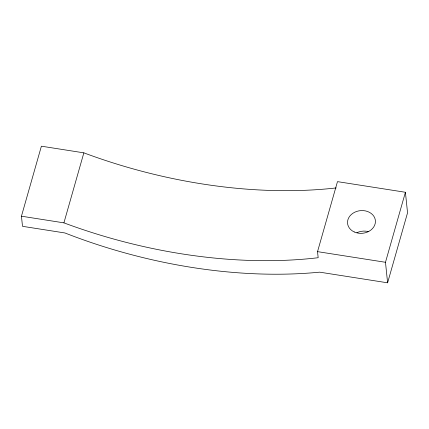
<?xml version="1.0" encoding="UTF-8"?>
<svg xmlns="http://www.w3.org/2000/svg" width="429" height="429" viewBox="0 0 429 429"><rect width="100%" height="100%" fill="white"/><g stroke="black" fill="none" stroke-linecap="round" stroke-linejoin="round"><path stroke-width="0.64" d="M21.45 216.2L63.916 222.855A341.205 188.819 15.9 0 0 318.168 257.716L317.535 251.641L337.478 181.633L405.416 192.278L407.55 212.8L387.607 282.808L319.669 272.163A341.017 188.717 15.9 0 1 64.967 232.974L22.501 226.319L21.45 216.2L41.393 146.192L83.853 152.847A341.205 188.819 15.9 0 0 336.18 187.934M63.916 222.855L83.853 152.847M387.607 282.808L385.478 262.285L405.416 192.278M317.535 251.641L385.478 262.285M356.885 232.733A13.985 11.368 -5.9 0 1 368.2 231.563M354.241 231.955A13.985 11.368 -5.9 0 0 375.429 221.713A13.985 11.368 -5.9 0 0 354.756 212.21A13.985 11.368 -5.9 0 0 354.241 231.955"/></g></svg>
